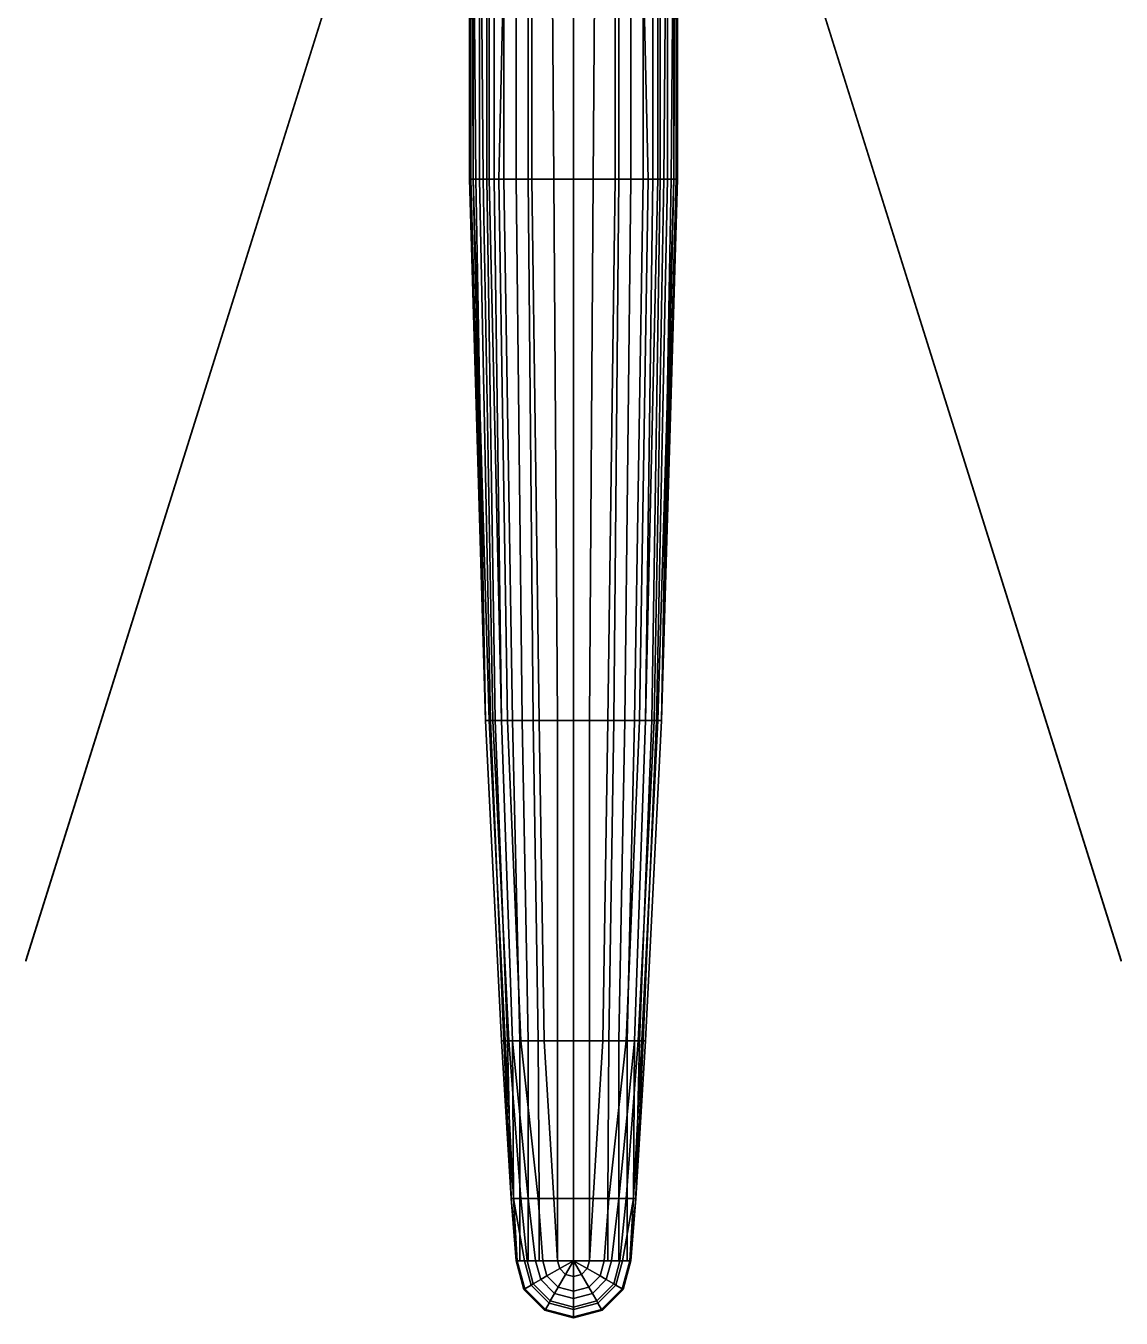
# Model space of a CAD drawing. Extents: x -4.5 to 4.5, y -10.5 to 10.6.
# Drawn here: x -4.48 to 4.48, y -10.52 to 0.06 of the extents above; entities that cross this region are included whole.
import ezdxf

# ---------------------------------------------------------------- set-up
doc = ezdxf.new("R2010")
doc.units = 0
doc.layers.get('0').update_dxf_attribs({"linetype": 'CONTINUOUS'})

msp = doc.modelspace()

# ---------------------------------------------------------------- linework, layer by layer
for points in [[(0, 6.69, 2.48), (-4.48, -7.59, 2.48), (-4.48, -7.6, 2.5), (0, 6.69, 2.5)], [(0, 6.69, 2.5), (-4.48, -7.6, 2.5), (-4.48, -7.59, 2.48), (0, 6.69, 2.48)], [(0, 6.69, 2.48), (4.48, -7.59, 2.48), (4.48, -7.6, 2.5), (0, 6.69, 2.5)], [(0, 6.69, 2.5), (4.48, -7.6, 2.5), (4.48, -7.59, 2.48), (0, 6.69, 2.48)], [(-0.85, 1.42, 0.52), (-0.85, 1.42, -0.53), (-0.85, -1.2, -0.21), (-0.85, -1.2, 0.73)], [(-0.85, 1.42, -0.53), (-0.82, 1.42, -0.91), (-0.82, -1.2, -0.47), (-0.85, -1.2, -0.21)], [(-0.84, 1.42, 0.71), (-0.85, 1.42, 0.52), (-0.85, -1.2, 0.73), (-0.84, -1.2, 0.85)], [(-0.83, 1.42, 0.84), (-0.84, 1.42, 0.71), (-0.84, -1.2, 0.85), (-0.82, -1.2, 0.93)], [(-0.82, 1.42, 0.94), (-0.83, 1.42, 0.84), (-0.82, -1.2, 0.93), (-0.8, -1.2, 1.01)], [(-0.82, 1.42, -0.91), (-0.76, 1.42, -1.12), (-0.74, -1.2, -0.84), (-0.82, -1.2, -0.47)], [(-0.77, 1.42, 1.16), (-0.82, 1.42, 0.94), (-0.8, -1.2, 1.01), (-0.77, -1.2, 1.12)], [(-0.71, 1.42, 1.32), (-0.77, 1.42, 1.16), (-0.77, -1.2, 1.12), (-0.71, -1.2, 1.29)], [(-0.76, 1.42, -1.12), (-0.69, 1.42, -1.19), (-0.69, -1.2, -0.94), (-0.74, -1.2, -0.84)], [(-0.65, 1.42, 1.42), (-0.71, 1.42, 1.32), (-0.71, -1.2, 1.29), (-0.65, -1.2, 1.41)], [(-0.69, 1.42, -1.19), (-0.55, 1.42, -1.24), (-0.61, -1.2, -1), (-0.69, -1.2, -0.94)], [(-0.57, 1.42, 1.49), (-0.65, 1.42, 1.42), (-0.65, -1.2, 1.41), (-0.57, -1.2, 1.49)], [(-0.55, 1.42, -1.24), (-0.34, 1.42, -1.28), (-0.34, -1.2, -1.07), (-0.61, -1.2, -1)], [(-0.47, 1.42, 1.55), (-0.57, 1.42, 1.49), (-0.57, -1.2, 1.49), (-0.47, -1.2, 1.55)], [(-0.37, 1.42, 1.57), (-0.47, 1.42, 1.55), (-0.47, -1.2, 1.55), (-0.37, -1.2, 1.58)], [(-0.18, 1.42, 1.6), (-0.37, 1.42, 1.57), (-0.37, -1.2, 1.58), (-0.16, -1.2, 1.62)], [(0, -1.2, -1.09), (-0.34, -1.2, -1.07), (-0.34, 1.42, -1.28), (0, 1.42, -1.3)], [(-0.16, -1.2, 1.62), (0.16, -1.2, 1.62), (0.18, 1.42, 1.6), (-0.18, 1.42, 1.6)], [(0, 1.42, -1.3), (0.34, 1.42, -1.28), (0.34, -1.2, -1.07), (0, -1.2, -1.09)], [(0.16, -1.2, 1.62), (0.37, -1.2, 1.58), (0.37, 1.42, 1.57), (0.18, 1.42, 1.6)], [(0.61, -1.2, -1), (0.34, -1.2, -1.07), (0.34, 1.42, -1.28), (0.55, 1.42, -1.24)], [(0.37, -1.2, 1.58), (0.47, -1.2, 1.55), (0.47, 1.42, 1.55), (0.37, 1.42, 1.57)], [(0.47, -1.2, 1.55), (0.57, -1.2, 1.49), (0.57, 1.42, 1.49), (0.47, 1.42, 1.55)], [(0.69, -1.2, -0.94), (0.61, -1.2, -1), (0.55, 1.42, -1.24), (0.69, 1.42, -1.19)], [(0.57, -1.2, 1.49), (0.65, -1.2, 1.41), (0.65, 1.42, 1.42), (0.57, 1.42, 1.49)], [(0.65, -1.2, 1.41), (0.71, -1.2, 1.29), (0.71, 1.42, 1.32), (0.65, 1.42, 1.42)], [(0.74, -1.2, -0.84), (0.69, -1.2, -0.94), (0.69, 1.42, -1.19), (0.76, 1.42, -1.12)], [(0.71, -1.2, 1.29), (0.77, -1.2, 1.12), (0.77, 1.42, 1.16), (0.71, 1.42, 1.32)], [(0.82, -1.2, -0.47), (0.74, -1.2, -0.84), (0.76, 1.42, -1.12), (0.82, 1.42, -0.91)], [(0.77, -1.2, 1.12), (0.8, -1.2, 1.01), (0.82, 1.42, 0.94), (0.77, 1.42, 1.16)], [(0.8, -1.2, 1.01), (0.82, -1.2, 0.93), (0.83, 1.42, 0.84), (0.82, 1.42, 0.94)], [(0.85, -1.2, -0.21), (0.82, -1.2, -0.47), (0.82, 1.42, -0.91), (0.85, 1.42, -0.53)], [(0.82, -1.2, 0.93), (0.84, -1.2, 0.85), (0.84, 1.42, 0.71), (0.83, 1.42, 0.84)], [(0.84, -1.2, 0.85), (0.85, -1.2, 0.73), (0.85, 1.42, 0.52), (0.84, 1.42, 0.71)], [(0.85, -1.2, 0.73), (0.85, -1.2, -0.21), (0.85, 1.42, -0.53), (0.85, 1.42, 0.52)], [(-0.85, -1.2, 0.73), (-0.85, -1.2, -0.21), (-0.72, -5.63, 0.04), (-0.72, -5.63, 0.92)], [(-0.85, -1.2, -0.21), (-0.82, -1.2, -0.47), (-0.69, -5.63, -0.19), (-0.72, -5.63, 0.04)], [(-0.84, -1.2, 0.85), (-0.85, -1.2, 0.73), (-0.72, -5.63, 0.92)], [(-0.82, -1.2, 0.93), (-0.84, -1.2, 0.85), (-0.72, -5.63, 0.92)], [(-0.82, -1.2, -0.47), (-0.74, -1.2, -0.84), (-0.66, -5.63, -0.29), (-0.69, -5.63, -0.19)], [(-0.8, -1.2, 1.01), (-0.82, -1.2, 0.93), (-0.72, -5.63, 0.92)], [(-0.77, -1.2, 1.12), (-0.8, -1.2, 1.01), (-0.72, -5.63, 0.92), (-0.68, -5.63, 1.12)], [(-0.71, -1.2, 1.29), (-0.77, -1.2, 1.12), (-0.68, -5.63, 1.12), (-0.64, -5.63, 1.28)], [(-0.74, -1.2, -0.84), (-0.69, -1.2, -0.94), (-0.59, -5.63, -0.37), (-0.66, -5.63, -0.29)], [(-0.65, -1.2, 1.41), (-0.71, -1.2, 1.29), (-0.64, -5.63, 1.28), (-0.59, -5.63, 1.38)], [(-0.69, -1.2, -0.94), (-0.61, -1.2, -1), (-0.54, -5.63, -0.4), (-0.59, -5.63, -0.37)], [(-0.57, -1.2, 1.49), (-0.65, -1.2, 1.41), (-0.59, -5.63, 1.38), (-0.5, -5.63, 1.49)], [(-0.61, -1.2, -1), (-0.34, -1.2, -1.07), (-0.28, -5.63, -0.47), (-0.54, -5.63, -0.4)], [(-0.47, -1.2, 1.55), (-0.57, -1.2, 1.49), (-0.5, -5.63, 1.49), (-0.42, -5.63, 1.55)], [(-0.37, -1.2, 1.58), (-0.47, -1.2, 1.55), (-0.42, -5.63, 1.55), (-0.33, -5.63, 1.58)], [(-0.16, -1.2, 1.62), (-0.37, -1.2, 1.58), (-0.33, -5.63, 1.58), (-0.13, -5.63, 1.62)], [(0, -5.63, -0.49), (-0.28, -5.63, -0.47), (-0.34, -1.2, -1.07), (0, -1.2, -1.09)], [(-0.13, -5.63, 1.62), (0.13, -5.63, 1.62), (0.16, -1.2, 1.62), (-0.16, -1.2, 1.62)], [(0, -1.2, -1.09), (0.34, -1.2, -1.07), (0.28, -5.63, -0.47), (0, -5.63, -0.49)], [(0.13, -5.63, 1.62), (0.33, -5.63, 1.58), (0.37, -1.2, 1.58), (0.16, -1.2, 1.62)], [(0.54, -5.63, -0.4), (0.28, -5.63, -0.47), (0.34, -1.2, -1.07), (0.61, -1.2, -1)], [(0.33, -5.63, 1.58), (0.42, -5.63, 1.55), (0.47, -1.2, 1.55), (0.37, -1.2, 1.58)], [(0.42, -5.63, 1.55), (0.5, -5.63, 1.49), (0.57, -1.2, 1.49), (0.47, -1.2, 1.55)], [(0.5, -5.63, 1.49), (0.59, -5.63, 1.38), (0.65, -1.2, 1.41), (0.57, -1.2, 1.49)], [(0.59, -5.63, -0.37), (0.54, -5.63, -0.4), (0.61, -1.2, -1), (0.69, -1.2, -0.94)], [(0.66, -5.63, -0.29), (0.59, -5.63, -0.37), (0.69, -1.2, -0.94), (0.74, -1.2, -0.84)], [(0.59, -5.63, 1.38), (0.64, -5.63, 1.28), (0.71, -1.2, 1.29), (0.65, -1.2, 1.41)], [(0.64, -5.63, 1.28), (0.68, -5.63, 1.12), (0.77, -1.2, 1.12), (0.71, -1.2, 1.29)], [(0.69, -5.63, -0.19), (0.66, -5.63, -0.29), (0.74, -1.2, -0.84), (0.82, -1.2, -0.47)], [(0.68, -5.63, 1.12), (0.72, -5.63, 0.92), (0.8, -1.2, 1.01), (0.77, -1.2, 1.12)], [(0.72, -5.63, 0.04), (0.69, -5.63, -0.19), (0.82, -1.2, -0.47), (0.85, -1.2, -0.21)], [(0.72, -5.63, 0.92), (0.72, -5.63, 0.04), (0.85, -1.2, -0.21), (0.85, -1.2, 0.73)], [(0.72, -5.63, 0.92), (0.72, -5.63, 0.92), (0.82, -1.2, 0.93), (0.8, -1.2, 1.01)], [(0.72, -5.63, 0.92), (0.72, -5.63, 0.92), (0.85, -1.2, 0.73), (0.84, -1.2, 0.85)], [(0.72, -5.63, 0.92), (0.72, -5.63, 0.92), (0.84, -1.2, 0.85), (0.82, -1.2, 0.93)], [(-0.68, -5.63, 1.12), (-0.72, -5.63, 0.92), (-0.59, -8.25, 0.9), (-0.57, -8.25, 1.12)], [(-0.72, -5.63, 0.92), (-0.72, -5.63, 0.04), (-0.59, -8.25, 0.35), (-0.59, -8.25, 0.9)], [(-0.72, -5.63, 0.04), (-0.69, -5.63, -0.19), (-0.56, -8.25, 0.18), (-0.59, -8.25, 0.35)], [(-0.69, -5.63, -0.19), (-0.66, -5.63, -0.29), (-0.53, -8.25, 0.08), (-0.56, -8.25, 0.18)], [(-0.64, -5.63, 1.28), (-0.68, -5.63, 1.12), (-0.57, -8.25, 1.12), (-0.54, -8.25, 1.28)], [(-0.66, -5.63, -0.29), (-0.59, -5.63, -0.37), (-0.5, -8.25, 0.02), (-0.53, -8.25, 0.08)], [(-0.59, -5.63, 1.38), (-0.64, -5.63, 1.28), (-0.54, -8.25, 1.28), (-0.5, -8.25, 1.38)], [(-0.59, -5.63, -0.37), (-0.54, -5.63, -0.4), (-0.43, -8.25, -0.03), (-0.5, -8.25, 0.02)], [(-0.5, -5.63, 1.49), (-0.59, -5.63, 1.38), (-0.5, -8.25, 1.38), (-0.44, -8.25, 1.47)], [(-0.54, -5.63, -0.4), (-0.28, -5.63, -0.47), (-0.24, -8.25, -0.09), (-0.43, -8.25, -0.03)], [(-0.42, -5.63, 1.55), (-0.5, -5.63, 1.49), (-0.44, -8.25, 1.47), (-0.37, -8.25, 1.55)], [(-0.33, -5.63, 1.58), (-0.42, -5.63, 1.55), (-0.37, -8.25, 1.55), (-0.29, -8.25, 1.58)], [(-0.13, -5.63, 1.62), (-0.33, -5.63, 1.58), (-0.29, -8.25, 1.58), (-0.13, -8.25, 1.61)], [(0, -8.25, -0.11), (-0.24, -8.25, -0.09), (-0.28, -5.63, -0.47), (0, -5.63, -0.49)], [(-0.13, -8.25, 1.61), (0.13, -8.25, 1.61), (0.13, -5.63, 1.62), (-0.13, -5.63, 1.62)], [(0, -5.63, -0.49), (0.28, -5.63, -0.47), (0.24, -8.25, -0.09), (0, -8.25, -0.11)], [(0.13, -8.25, 1.61), (0.29, -8.25, 1.58), (0.33, -5.63, 1.58), (0.13, -5.63, 1.62)], [(0.43, -8.25, -0.03), (0.24, -8.25, -0.09), (0.28, -5.63, -0.47), (0.54, -5.63, -0.4)], [(0.29, -8.25, 1.58), (0.37, -8.25, 1.55), (0.42, -5.63, 1.55), (0.33, -5.63, 1.58)], [(0.37, -8.25, 1.55), (0.44, -8.25, 1.47), (0.5, -5.63, 1.49), (0.42, -5.63, 1.55)], [(0.5, -8.25, 0.02), (0.43, -8.25, -0.03), (0.54, -5.63, -0.4), (0.59, -5.63, -0.37)], [(0.44, -8.25, 1.47), (0.5, -8.25, 1.38), (0.59, -5.63, 1.38), (0.5, -5.63, 1.49)], [(0.53, -8.25, 0.08), (0.5, -8.25, 0.02), (0.59, -5.63, -0.37), (0.66, -5.63, -0.29)], [(0.5, -8.25, 1.38), (0.54, -8.25, 1.28), (0.64, -5.63, 1.28), (0.59, -5.63, 1.38)], [(0.56, -8.25, 0.18), (0.53, -8.25, 0.08), (0.66, -5.63, -0.29), (0.69, -5.63, -0.19)], [(0.54, -8.25, 1.28), (0.57, -8.25, 1.12), (0.68, -5.63, 1.12), (0.64, -5.63, 1.28)], [(0.59, -8.25, 0.35), (0.56, -8.25, 0.18), (0.69, -5.63, -0.19), (0.72, -5.63, 0.04)], [(0.57, -8.25, 1.12), (0.59, -8.25, 0.9), (0.72, -5.63, 0.92), (0.68, -5.63, 1.12)], [(0.59, -8.25, 0.9), (0.59, -8.25, 0.35), (0.72, -5.63, 0.04), (0.72, -5.63, 0.92)], [(-0.57, -8.25, 1.12), (-0.59, -8.25, 0.9), (-0.51, -9.54, 0.9), (-0.51, -9.54, 1.12)], [(-0.59, -8.25, 0.9), (-0.59, -8.25, 0.35), (-0.51, -9.54, 0.46), (-0.51, -9.54, 0.9)], [(-0.59, -8.25, 0.35), (-0.56, -8.25, 0.18), (-0.49, -9.54, 0.35), (-0.51, -9.54, 0.46)], [(-0.54, -8.25, 1.28), (-0.57, -8.25, 1.12), (-0.51, -9.54, 1.12), (-0.51, -9.54, 1.28)], [(-0.56, -8.25, 0.18), (-0.53, -8.25, 0.08), (-0.43, -9.54, 0.25), (-0.49, -9.54, 0.35)], [(-0.5, -8.25, 1.38), (-0.54, -8.25, 1.28), (-0.51, -9.54, 1.28), (-0.49, -9.54, 1.38)], [(-0.53, -8.25, 0.08), (-0.5, -8.25, 0.02), (-0.37, -9.54, 0.19), (-0.43, -9.54, 0.25)], [(-0.5, -8.25, 0.02), (-0.43, -8.25, -0.03), (-0.29, -9.54, 0.14), (-0.37, -9.54, 0.19)], [(-0.44, -8.25, 1.47), (-0.5, -8.25, 1.38), (-0.49, -9.54, 1.38), (-0.44, -9.54, 1.46)], [(-0.37, -8.25, 1.55), (-0.44, -8.25, 1.47), (-0.44, -9.54, 1.46), (-0.37, -9.54, 1.53)], [(-0.43, -8.25, -0.03), (-0.24, -8.25, -0.09), (-0.16, -9.54, 0.09), (-0.29, -9.54, 0.14)], [(-0.29, -8.25, 1.58), (-0.37, -8.25, 1.55), (-0.37, -9.54, 1.53), (-0.28, -9.54, 1.58)], [(-0.13, -8.25, 1.61), (-0.29, -8.25, 1.58), (-0.28, -9.54, 1.58), (-0.13, -9.54, 1.6)], [(0, -9.54, 0.07), (-0.16, -9.54, 0.09), (-0.24, -8.25, -0.09), (0, -8.25, -0.11)], [(-0.13, -9.54, 1.6), (0.13, -9.54, 1.6), (0.13, -8.25, 1.61), (-0.13, -8.25, 1.61)], [(0, -8.25, -0.11), (0.24, -8.25, -0.09), (0.16, -9.54, 0.09), (0, -9.54, 0.07)], [(0.13, -9.54, 1.6), (0.28, -9.54, 1.58), (0.29, -8.25, 1.58), (0.13, -8.25, 1.61)], [(0.29, -9.54, 0.14), (0.16, -9.54, 0.09), (0.24, -8.25, -0.09), (0.43, -8.25, -0.03)], [(0.28, -9.54, 1.58), (0.37, -9.54, 1.53), (0.37, -8.25, 1.55), (0.29, -8.25, 1.58)], [(0.37, -9.54, 0.19), (0.29, -9.54, 0.14), (0.43, -8.25, -0.03), (0.5, -8.25, 0.02)], [(0.43, -9.54, 0.25), (0.37, -9.54, 0.19), (0.5, -8.25, 0.02), (0.53, -8.25, 0.08)], [(0.37, -9.54, 1.53), (0.44, -9.54, 1.46), (0.44, -8.25, 1.47), (0.37, -8.25, 1.55)], [(0.49, -9.54, 0.35), (0.43, -9.54, 0.25), (0.53, -8.25, 0.08), (0.56, -8.25, 0.18)], [(0.44, -9.54, 1.46), (0.49, -9.54, 1.38), (0.5, -8.25, 1.38), (0.44, -8.25, 1.47)], [(0.51, -9.54, 0.46), (0.49, -9.54, 0.35), (0.56, -8.25, 0.18), (0.59, -8.25, 0.35)], [(0.49, -9.54, 1.38), (0.51, -9.54, 1.28), (0.54, -8.25, 1.28), (0.5, -8.25, 1.38)], [(0.51, -9.54, 0.9), (0.51, -9.54, 0.46), (0.59, -8.25, 0.35), (0.59, -8.25, 0.9)], [(0.51, -9.54, 1.28), (0.51, -9.54, 1.12), (0.57, -8.25, 1.12), (0.54, -8.25, 1.28)], [(0.51, -9.54, 1.12), (0.51, -9.54, 0.9), (0.59, -8.25, 0.9), (0.57, -8.25, 1.12)], [(-0.51, -9.54, 1.12), (-0.51, -9.54, 0.9), (-0.47, -10.05, 0.9), (-0.47, -10.05, 1.12)], [(-0.51, -9.54, 0.9), (-0.51, -9.54, 0.46), (-0.46, -10.05, 0.48), (-0.47, -10.05, 0.9)], [(-0.51, -9.54, 0.46), (-0.49, -9.54, 0.35), (-0.4, -10.05, 0.35), (-0.46, -10.05, 0.48)], [(-0.49, -9.54, 1.38), (-0.51, -9.54, 1.28), (-0.47, -10.05, 1.28), (-0.46, -10.05, 1.38)], [(-0.51, -9.54, 1.28), (-0.51, -9.54, 1.12), (-0.47, -10.05, 1.12), (-0.47, -10.05, 1.28)], [(-0.49, -9.54, 0.35), (-0.43, -9.54, 0.25), (-0.38, -10.05, 0.32), (-0.4, -10.05, 0.35)], [(-0.44, -9.54, 1.46), (-0.49, -9.54, 1.38), (-0.46, -10.05, 1.38), (-0.44, -10.05, 1.43)], [(-0.37, -9.54, 1.53), (-0.44, -9.54, 1.46), (-0.44, -10.05, 1.43), (-0.37, -10.05, 1.51)], [(-0.43, -9.54, 0.25), (-0.37, -9.54, 0.19), (-0.31, -10.05, 0.25), (-0.38, -10.05, 0.32)], [(-0.37, -9.54, 0.19), (-0.29, -9.54, 0.14), (-0.25, -10.05, 0.21), (-0.31, -10.05, 0.25)], [(-0.28, -9.54, 1.58), (-0.37, -9.54, 1.53), (-0.37, -10.05, 1.51), (-0.28, -10.05, 1.57)], [(-0.29, -9.54, 0.14), (-0.16, -9.54, 0.09), (-0.13, -10.05, 0.16), (-0.25, -10.05, 0.21)], [(-0.13, -9.54, 1.6), (-0.28, -9.54, 1.58), (-0.28, -10.05, 1.57), (-0.13, -10.05, 1.59)], [(0, -10.05, 0.15), (-0.13, -10.05, 0.16), (-0.16, -9.54, 0.09), (0, -9.54, 0.07)], [(-0.13, -10.05, 1.59), (0.13, -10.05, 1.59), (0.13, -9.54, 1.6), (-0.13, -9.54, 1.6)], [(0, -9.54, 0.07), (0.16, -9.54, 0.09), (0.13, -10.05, 0.16), (0, -10.05, 0.15)], [(0.25, -10.05, 0.21), (0.13, -10.05, 0.16), (0.16, -9.54, 0.09), (0.29, -9.54, 0.14)], [(0.13, -10.05, 1.59), (0.28, -10.05, 1.57), (0.28, -9.54, 1.58), (0.13, -9.54, 1.6)], [(0.31, -10.05, 0.25), (0.25, -10.05, 0.21), (0.29, -9.54, 0.14), (0.37, -9.54, 0.19)], [(0.28, -10.05, 1.57), (0.37, -10.05, 1.51), (0.37, -9.54, 1.53), (0.28, -9.54, 1.58)], [(0.38, -10.05, 0.32), (0.31, -10.05, 0.25), (0.37, -9.54, 0.19), (0.43, -9.54, 0.25)], [(0.37, -10.05, 1.51), (0.44, -10.05, 1.43), (0.44, -9.54, 1.46), (0.37, -9.54, 1.53)], [(0.4, -10.05, 0.35), (0.38, -10.05, 0.32), (0.43, -9.54, 0.25), (0.49, -9.54, 0.35)], [(0.46, -10.05, 0.48), (0.4, -10.05, 0.35), (0.49, -9.54, 0.35), (0.51, -9.54, 0.46)], [(0.44, -10.05, 1.43), (0.46, -10.05, 1.38), (0.49, -9.54, 1.38), (0.44, -9.54, 1.46)], [(0.47, -10.05, 0.9), (0.46, -10.05, 0.48), (0.51, -9.54, 0.46), (0.51, -9.54, 0.9)], [(0.46, -10.05, 1.38), (0.47, -10.05, 1.28), (0.51, -9.54, 1.28), (0.49, -9.54, 1.38)], [(0.47, -10.05, 1.28), (0.47, -10.05, 1.12), (0.51, -9.54, 1.12), (0.51, -9.54, 1.28)], [(0.47, -10.05, 1.12), (0.47, -10.05, 0.9), (0.51, -9.54, 0.9), (0.51, -9.54, 1.12)], [(-0.47, -10.05, 0.9), (-0.46, -10.05, 0.48), (-0.398, -10.28, 0.48), (-0.407, -10.285, 0.9)], [(-0.46, -10.05, 0.48), (-0.4, -10.05, 0.35), (-0.346, -10.25, 0.35), (-0.398, -10.28, 0.48)], [(-0.4, -10.05, 0.35), (-0.38, -10.05, 0.32), (-0.329, -10.24, 0.32), (-0.346, -10.25, 0.35)], [(-0.38, -10.05, 0.32), (-0.31, -10.05, 0.25), (-0.268, -10.205, 0.25), (-0.329, -10.24, 0.32)], [(-0.31, -10.05, 0.25), (-0.25, -10.05, 0.21), (-0.217, -10.175, 0.21), (-0.268, -10.205, 0.25)], [(-0.25, -10.05, 0.21), (-0.13, -10.05, 0.16), (-0.113, -10.115, 0.16), (-0.217, -10.175, 0.21)], [(-0.217, -10.175, 0.21), (-0.113, -10.115, 0.16), (-0.065, -10.163, 0.16), (-0.125, -10.267, 0.21)], [(-0.13, -10.05, 0.16), (0, -10.05, 0.15), (0, -10.05, 0.15), (-0.113, -10.115, 0.16)], [(-0.113, -10.115, 0.16), (0, -10.05, 0.15), (0, -10.05, 0.15), (-0.065, -10.163, 0.16)], [(-0.065, -10.163, 0.16), (0, -10.05, 0.15), (0, -10.05, 0.15), (0, -10.18, 0.16)], [(0.065, -10.163, 0.16), (0, -10.05, 0.15), (0, -10.05, 0.15), (0.113, -10.115, 0.16)], [(0, -10.18, 0.16), (0, -10.05, 0.15), (0, -10.05, 0.15), (0.065, -10.163, 0.16)], [(0.113, -10.115, 0.16), (0, -10.05, 0.15), (0, -10.05, 0.15), (0.13, -10.05, 0.16)], [(0.125, -10.267, 0.21), (0.065, -10.163, 0.16), (0.113, -10.115, 0.16), (0.217, -10.175, 0.21)], [(0.217, -10.175, 0.21), (0.113, -10.115, 0.16), (0.13, -10.05, 0.16), (0.25, -10.05, 0.21)], [(0.268, -10.205, 0.25), (0.217, -10.175, 0.21), (0.25, -10.05, 0.21), (0.31, -10.05, 0.25)], [(0.329, -10.24, 0.32), (0.268, -10.205, 0.25), (0.31, -10.05, 0.25), (0.38, -10.05, 0.32)], [(0.346, -10.25, 0.35), (0.329, -10.24, 0.32), (0.38, -10.05, 0.32), (0.4, -10.05, 0.35)], [(0.398, -10.28, 0.48), (0.346, -10.25, 0.35), (0.4, -10.05, 0.35), (0.46, -10.05, 0.48)], [(0.407, -10.285, 0.9), (0.398, -10.28, 0.48), (0.46, -10.05, 0.48), (0.47, -10.05, 0.9)], [(-0.398, -10.28, 0.48), (-0.346, -10.25, 0.35), (-0.2, -10.396, 0.35), (-0.23, -10.448, 0.48)], [(-0.346, -10.25, 0.35), (-0.329, -10.24, 0.32), (-0.19, -10.379, 0.32), (-0.2, -10.396, 0.35)], [(-0.329, -10.24, 0.32), (-0.268, -10.205, 0.25), (-0.155, -10.318, 0.25), (-0.19, -10.379, 0.32)], [(-0.268, -10.205, 0.25), (-0.217, -10.175, 0.21), (-0.125, -10.267, 0.21), (-0.155, -10.318, 0.25)], [(-0.125, -10.267, 0.21), (-0.065, -10.163, 0.16), (0, -10.18, 0.16), (0, -10.3, 0.21)], [(0, -10.3, 0.21), (0, -10.18, 0.16), (0.065, -10.163, 0.16), (0.125, -10.267, 0.21)], [(0.155, -10.318, 0.25), (0.125, -10.267, 0.21), (0.217, -10.175, 0.21), (0.268, -10.205, 0.25)], [(0.19, -10.379, 0.32), (0.155, -10.318, 0.25), (0.268, -10.205, 0.25), (0.329, -10.24, 0.32)], [(0.2, -10.396, 0.35), (0.19, -10.379, 0.32), (0.329, -10.24, 0.32), (0.346, -10.25, 0.35)], [(0.23, -10.448, 0.48), (0.2, -10.396, 0.35), (0.346, -10.25, 0.35), (0.398, -10.28, 0.48)], [(-0.407, -10.285, 0.9), (-0.398, -10.28, 0.48), (-0.23, -10.448, 0.48), (-0.235, -10.457, 0.9)], [(-0.19, -10.379, 0.32), (-0.155, -10.318, 0.25), (0, -10.36, 0.25), (0, -10.43, 0.32)], [(-0.155, -10.318, 0.25), (-0.125, -10.267, 0.21), (0, -10.3, 0.21), (0, -10.36, 0.25)], [(0, -10.36, 0.25), (0, -10.3, 0.21), (0.125, -10.267, 0.21), (0.155, -10.318, 0.25)], [(0, -10.43, 0.32), (0, -10.36, 0.25), (0.155, -10.318, 0.25), (0.19, -10.379, 0.32)], [(0.235, -10.457, 0.9), (0.23, -10.448, 0.48), (0.398, -10.28, 0.48), (0.407, -10.285, 0.9)], [(-0.235, -10.457, 0.9), (-0.23, -10.448, 0.48), (0, -10.51, 0.48), (0, -10.52, 0.9)], [(-0.23, -10.448, 0.48), (-0.2, -10.396, 0.35), (0, -10.45, 0.35), (0, -10.51, 0.48)], [(-0.2, -10.396, 0.35), (-0.19, -10.379, 0.32), (0, -10.43, 0.32), (0, -10.45, 0.35)], [(0, -10.45, 0.35), (0, -10.43, 0.32), (0.19, -10.379, 0.32), (0.2, -10.396, 0.35)], [(0, -10.51, 0.48), (0, -10.45, 0.35), (0.2, -10.396, 0.35), (0.23, -10.448, 0.48)], [(0, -10.52, 0.9), (0, -10.51, 0.48), (0.23, -10.448, 0.48), (0.235, -10.457, 0.9)]]:
    msp.add_3dface(points)

doc.saveas('drawing.dxf')
